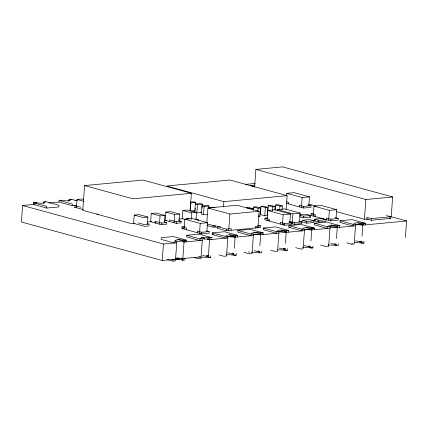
<?xml version="1.0" encoding="UTF-8"?>
<svg xmlns="http://www.w3.org/2000/svg" width="428" height="428" viewBox="0 0 428 428"><rect width="100%" height="100%" fill="white"/><g stroke="black" fill="none" stroke-linecap="round" stroke-linejoin="round"><path stroke-width="0.64" d="M34.705 204.349L22.609 205.494L21.4 221.988L162.223 260.502L175.534 259.24L175.25 259.159M36.043 202.583L33.614 202.813L33.491 204.466L46.695 208.078L58.855 206.922L58.978 205.274L45.775 201.663L43.34 201.893L43.223 203.541M46.695 208.078L46.812 206.424L33.614 202.813L36.706 202.744M76.756 205.21L72.23 205.654L59.032 202.043L59.15 200.395L61.584 200.165M68.758 201.123L68.881 199.475L71.316 199.245L76.97 200.791M69.759 200.93L69.839 199.833L69.63 200.866M72.23 205.654L72.353 204.006L59.15 200.395L63.986 200.604A4.933 0.899 4.2 0 0 69.989 199.93L71.316 199.245M76.403 207.692L77.008 199.443L81.871 198.983L83.76 199.501M190.08 210.876L191.37 193.296L142.963 180.06L84.589 185.586L82.77 210.33L131.177 223.566L134.825 223.223M147.371 224.015L147.879 217.039L139.079 214.631L134.215 215.091L133.611 223.336L144.611 226.348L149.479 225.888M164.395 222.4L164.908 215.423L156.108 213.016L151.245 213.476L150.635 221.725L161.64 224.732L166.503 224.272L166.626 222.624L164.224 221.966M159.435 224.133L160.045 215.883L151.245 213.476M161.64 224.732L161.757 223.084L155.161 221.276L155.038 222.929L156.252 222.811M162.223 260.502L163.432 244.008L22.609 205.494M178.99 221.019L179.503 214.043L170.702 211.635L165.834 212.095L165.229 220.34L176.234 223.352L181.097 222.892L181.221 221.239L178.818 220.586M169.632 221.544L169.75 219.896L176.352 221.699L181.221 221.239M174.03 222.747L174.64 214.503L165.834 212.095M175.389 242.82L174.314 242.976L161.11 239.364L161.233 237.717L173.394 236.566L186.597 240.178L182.242 240.028A4.933 0.899 4.2 0 0 177.213 239.851A4.933 0.899 4.2 0 0 175.758 240.643L174.431 241.328L176.866 241.098L175.41 260.893L172.982 261.123L173.099 259.47L174.175 259.315M176.234 223.352L176.352 221.699M176.604 257.945L176.48 259.593A4.933 0.899 4.2 0 0 175.448 259.678L175.154 259.721M177.015 257.934L176.892 259.582L175.469 258.876M177.454 257.929L177.336 259.577L175.79 258.865M177.925 257.934L177.807 259.582L175.715 258.614M178.417 257.95L178.294 259.598L176.737 258.999M178.92 257.977L178.797 259.625L177.139 259.01M196.013 219.409L196.527 212.427L187.726 210.02L182.863 210.48L182.258 218.729L185.399 219.591M206.612 230.874L209.126 231.559L209.003 233.207L201.711 233.902L181.905 228.482L182.028 226.835L184.682 226.583M184.104 229.087L184.832 219.19L192.129 218.499L207.532 222.71L206.901 231.286M185.142 259.967L182.708 260.197L184.163 240.408L186.597 240.178M186.699 219.382L186.779 218.285L189.181 218.938M186.308 229.686L186.426 228.038L182.028 226.835M201.674 237.256L204.536 238.717L203.337 238.498L203.765 239.017L206.178 239.097A4.933 0.899 4.2 0 1 207.66 239.263L208.11 239.327A4.933 0.899 4.2 0 1 209.271 239.557L209.704 237.984L212.133 237.754L198.934 234.148L186.774 235.298L186.651 236.946L199.855 240.557L200.93 240.402M191.198 219.232L191.664 212.887L182.863 210.48M194.708 212.283L195.318 204.038L200.181 203.573L202.38 204.177L202.102 207.981M195.27 209.351L195.361 208.083M195.639 204.274L195.778 202.369L193.579 201.77L190.54 202.059M195.318 204.038L197.517 204.638L196.912 212.887L201.775 212.422M197.308 232.698L197.431 231.045L201.829 232.249L209.126 231.559M198.164 220.725L198.244 219.628L195.842 218.97M184.832 219.19L200.234 223.4L199.507 233.297L200.834 233.174M208.843 207.885L208.982 205.98L206.783 205.381L201.914 205.841L201.31 214.086L203.514 214.69L207.767 214.289M199.855 240.557L199.972 238.91L201.299 238.225A4.933 0.899 4.2 0 1 206.804 237.497L212.133 237.754M201.711 233.902L201.829 232.249M203.514 214.69L204.119 206.44L201.914 205.841M206.836 222.539L207.906 208.024L237.091 205.258L259.095 211.277L257.886 227.771L256.629 227.423M208.11 239.327L208.233 237.679L207.66 239.263L208.901 239.3M209.271 239.557L209.581 239.637L208.249 257.779L210.683 257.549L210.801 255.901M226.466 237.984L225.39 238.139L212.192 234.528L212.309 232.88L224.47 231.725L237.674 235.336L237.556 236.984M216.103 226.867L213.064 227.156L213.181 225.503L207.526 223.956M220.623 226.417L217.585 226.706L217.461 228.359L226.262 230.762L260.315 227.541L260.438 225.888L257.924 225.203M223.502 206.922L223.892 201.647L166.679 185.998L229.922 180.011L287.129 195.655L286.113 209.511M226.262 230.762L226.385 229.114L217.585 226.706M228.696 230.531L229.906 214.037L207.906 208.024M231.131 230.301L231.248 228.654L226.385 229.114M234.314 248.213L235.245 235.566L237.674 235.336L232.345 235.074A4.933 0.899 4.2 0 0 226.68 235.614L225.513 236.491L212.309 232.88M259.855 245.795L260.78 233.148L263.215 232.918L250.011 229.306L237.85 230.457L237.727 232.11L250.931 235.721L251.054 234.068L252.22 233.19A4.933 0.899 4.2 0 1 257.886 232.655L263.215 232.918L263.092 234.565M233.233 253.376L231.987 253.333A4.933 0.899 4.2 0 1 233.907 253.713L233.79 255.361L236.219 255.131L236.342 253.483M254.569 187.229L255.88 169.413L282.635 166.877L392.653 196.966L391.197 216.761M253.13 209.945L253.226 208.677L248.823 207.473L246.389 207.703L250.792 208.907L253.226 208.677M253.456 210.185L253.686 207.013L256.121 206.783L260.524 207.987L259.914 216.231L258.089 216.407M255.452 228.001L255.575 226.348L260.438 225.888M257.854 211.389L258.089 208.217L253.686 207.013M260.984 206.323L260.379 214.567L264.782 215.771L267.211 215.541L267.816 207.296L263.418 206.093L260.984 206.323L265.387 207.526L267.816 207.296M285.39 243.371L286.321 230.729L288.756 230.499L275.552 226.888L263.391 228.038L263.268 229.692L276.472 233.297L276.59 231.65L277.761 230.772A4.933 0.899 4.2 0 1 283.427 230.237L288.756 230.499L288.632 232.147M261.882 251.059L261.759 252.713L259.331 252.943L259.448 251.29A4.933 0.899 4.2 0 0 257.528 250.915M264.782 215.771L265.387 207.526M267.612 217.916L264.959 218.168L264.836 219.821L284.641 225.235L291.939 224.545L292.057 222.892L288.916 222.036M289.831 222.619L290.462 214.043L275.06 209.832L267.762 210.523L267.035 220.42L268.361 220.297M267.864 211.341L268.281 205.633L270.715 205.403L275.113 206.606L274.883 209.774M269.239 221.019L269.356 219.371L264.959 218.168M272.401 210.64L272.684 206.836L268.281 205.633M275.204 210.014L275.579 204.937L278.013 204.707L282.41 205.911L282.132 209.72M277.398 210.924L277.494 209.602L284.791 208.912L300.194 213.123L299.563 221.699M279.746 209.313L279.982 206.141L275.579 204.937M280.238 224.031L280.361 222.383L284.759 223.587L292.057 222.892M267.762 210.523L283.165 214.738L282.437 224.63L283.764 224.507M286.573 195.971L286.765 193.328L294.063 192.637L309.465 196.853L308.834 205.429M284.641 225.235L284.759 223.587M288.237 203.83L288.36 202.177L286.471 201.663M310.931 240.953L311.862 228.311L314.291 228.081L308.963 227.819A4.933 0.899 4.2 0 0 303.297 228.354L302.131 229.231L302.007 230.879L288.809 227.268L288.927 225.62L301.093 224.47L314.291 228.081L314.173 229.729M285.556 248.577L283.063 248.497A4.933 0.899 4.2 0 1 284.989 248.871L284.866 250.519L287.3 250.289L287.423 248.641M290.007 222.56L290.088 221.458L294.491 222.662L301.788 221.971L301.665 223.619L294.368 224.315L291.853 223.625M292.169 223.71L292.896 213.813L277.494 209.602M294.368 224.315L294.491 222.662M299.242 206.836L299.359 205.189L303.762 206.392L311.06 205.702L310.937 207.35L303.639 208.04L286.353 203.311M301.44 207.441L302.168 197.543L286.765 193.328M302.248 220.308L302.131 221.955L306.528 223.159L313.826 222.469L313.949 220.821L309.546 219.618L302.248 220.308L306.651 221.511L313.949 220.821M303.639 208.04L303.762 206.392M299.675 214.883L306.309 214.251L310.707 215.455L310.589 217.103L303.291 217.799L303.409 216.145L299.637 215.113M306.528 223.159L306.651 221.511M313.826 213.54L311.172 213.791L311.049 215.439L330.855 220.859L338.152 220.163L338.27 218.515L335.129 217.654M336.05 218.243L336.675 209.667L321.273 205.456L313.975 206.146L313.253 216.044L314.58 215.915M314.291 220.805L314.414 219.157L321.712 218.462L326.109 219.666L325.986 221.319L318.694 222.009L314.291 220.805L315.618 220.677M336.472 238.535L337.398 225.888L339.832 225.658L326.628 222.046L314.468 223.202L314.35 224.85L327.548 228.461L327.671 226.813L328.838 225.936A4.933 0.899 4.2 0 1 334.503 225.401L339.832 225.658L339.709 227.311M312.959 246.223L312.841 247.871L310.407 248.101L310.53 246.453A4.933 0.899 4.2 0 0 308.604 246.079L309.851 246.116M315.452 216.643L315.57 214.995L311.172 213.791M318.694 222.009L318.812 220.361L314.414 219.157M326.452 219.655L326.575 218.002L330.972 219.206L338.27 218.515M328.651 220.254L329.378 210.357L313.975 206.146M330.855 220.859L330.972 219.206M362.013 236.117L362.939 223.47L365.373 223.239L352.169 219.628L340.009 220.784L339.885 222.432L353.089 226.043L353.212 224.39L354.379 223.518A4.933 0.899 4.2 0 1 360.044 222.977L365.373 223.239L365.25 224.887M338.5 243.805L338.377 245.453L335.948 245.683L336.066 244.035A4.933 0.899 4.2 0 0 334.145 243.655M368.358 218.922L364.442 219.297L365.897 199.501L255.88 169.413M362.174 241.322L359.686 241.237A4.933 0.899 4.2 0 1 361.606 241.611L361.483 243.264L363.918 243.034L364.041 241.381M386.452 215.573L390.855 216.777L390.732 218.424L371.274 220.27L371.397 218.617L366.368 217.242M405.391 237.465L406.6 220.971L390.523 216.579M346.728 242.81L351.757 244.185L352.533 243.602M45.775 201.663L44.448 202.348A4.933 0.899 4.2 0 1 42.993 203.139A4.933 0.899 4.2 0 1 37.969 202.963L33.614 202.813M198.64 257.051L199.716 256.896M48.84 203.011L59.032 202.043M75.012 200.529L77.564 200.288M245.212 184.409L255.163 183.468M254.917 185.094L250.38 185.522L254.655 186.694M191.37 193.296L132.996 198.827L84.589 185.586M75.419 206.975L74.199 207.088L83.316 209.581M195.778 202.369L190.915 202.835L190.31 211.079L195.173 210.619L194.077 210.319M223.892 201.647L287.129 195.655M197.517 204.638L202.38 204.177M204.119 206.44L208.982 205.98M302.168 197.543L309.465 196.853M147.879 217.039L143.016 217.499L134.215 215.091M160.045 215.883L164.908 215.423M174.64 214.503L179.503 214.043M191.664 212.887L196.527 212.427M258.089 208.217L260.524 207.987M272.684 206.836L275.113 206.606M279.982 206.141L282.41 205.911M365.897 199.501L392.653 196.966M229.906 214.037L259.095 211.277M147.762 221.998L151.854 221.608M164.347 220.425L166.449 220.227M178.941 219.045L182.922 218.665M161.757 223.084L166.626 222.624M196.42 219.799L198.244 219.628M283.165 214.738L290.462 214.043M292.896 213.813L300.194 213.123M329.378 210.357L336.675 209.667M200.234 223.4L207.532 222.71M303.409 216.145L310.707 215.455M181.905 228.482L183.232 228.359M213.181 225.503L216.226 225.214M318.812 220.361L326.109 219.666M371.397 218.617L390.855 216.777M212.192 234.528L213.47 234.405M288.809 227.268L290.088 227.15M225.513 236.491L227.947 236.256L226.492 256.051L224.058 256.281L219.029 254.906M163.432 244.008L176.743 242.746M184.04 242.055L202.284 240.327M209.581 239.637L227.824 237.909M253.365 235.491L235.122 237.219L228.172 236.657M278.901 233.067L260.663 234.795L253.713 234.239M304.442 230.649L286.198 232.377L279.249 231.821M329.983 228.231L311.739 229.959L304.79 229.403M355.524 225.813L337.28 227.541L330.33 226.984M406.6 220.971L362.816 225.117L355.871 224.561M201.074 256.821L182.831 258.549L182.398 260.117L182.708 260.197M351.757 244.185L354.191 243.955L355.641 224.16L353.212 224.39L340.009 220.784M35.139 204.375L33.491 204.466L34.738 204.504M210.918 239.466L212.015 239.407M185.377 241.884L186.474 241.825M184.168 258.378L185.265 258.319M177.433 241.472L181.146 241.563M183.987 241.74L182.119 241.681A4.933 0.899 4.2 0 1 183.73 241.975M208.934 255.837L206.446 255.757A4.933 0.899 4.2 0 1 208.372 256.131M182.151 258.218L180.905 258.175A4.933 0.899 4.2 0 1 182.521 258.469M183.275 259.908L180.787 259.823A4.933 0.899 4.2 0 0 179.305 259.662L177.657 259.079M363.254 224.791L359.418 224.582A4.933 0.899 4.2 0 0 355.556 224.598M337.713 227.209L333.877 227.001A4.933 0.899 4.2 0 0 329.721 227.059M311.509 229.595L308.337 229.424A4.933 0.899 4.2 0 0 304.18 229.478M286.632 232.051L282.796 231.842A4.933 0.899 4.2 0 0 278.938 231.858M261.096 234.469L257.26 234.26A4.933 0.899 4.2 0 0 253.103 234.319M363.918 243.034L358.589 242.772A4.933 0.899 4.2 0 0 354.224 242.74M234.892 236.855L231.719 236.679A4.933 0.899 4.2 0 0 227.562 236.738M336.381 245.356L333.048 245.191A4.933 0.899 4.2 0 0 328.388 245.201M287.3 250.289L281.972 250.032A4.933 0.899 4.2 0 0 277.606 250M259.764 252.611L256.431 252.45A4.933 0.899 4.2 0 0 251.771 252.461M236.219 255.131L230.89 254.869A4.933 0.899 4.2 0 0 226.23 254.879M210.683 257.549L205.354 257.287A4.933 0.899 4.2 0 0 200.983 257.255M389.475 218.082L390.732 218.424M366.245 218.89L371.274 220.27M309.112 204.161L316.19 206.098M336.135 211.555L364.442 219.297M307.914 204.841L311.06 205.702M357.706 222.828L363.367 224.374M309.332 216.761L310.589 217.103M330.908 224.903L337.194 226.621M299.52 216.766L303.291 217.799M314.468 223.202L327.671 226.813L330.1 226.583L328.651 246.373L326.216 246.603L320.561 245.057M298.642 221.11L301.788 221.971M355.743 240.798L362.035 242.516M305.999 227.493L312.285 229.21M258.656 215.889L259.914 216.231M288.927 225.62L302.131 229.231L304.565 229.001L303.11 248.791L300.675 249.021L295.646 247.646M215.033 207.639L213.385 207.184L208.516 207.644L210.169 208.099M330.833 243.388L336.494 244.939M281.089 230.082L286.744 231.634M263.391 228.038L276.59 231.65L279.024 231.42L277.569 251.215L275.14 251.445L270.737 250.241M200.673 212.122L202.107 212.513M304.041 245.463L310.327 247.186M311.584 247.528L312.841 247.871L307.513 247.609A4.933 0.899 4.2 0 0 302.847 247.625M254.291 232.158L260.577 233.881M237.85 230.457L251.054 234.068L253.483 233.838L252.033 253.633L249.599 253.863L243.939 252.317M214.235 226.578L217.381 227.439M206.778 225.433L213.064 227.156M279.126 248.058L285.412 249.775M229.381 234.753L235.668 236.47M77.008 199.443L83.92 201.337M254.216 250.648L259.876 252.194M147.2 223.582L149.597 224.235L144.734 224.695L138.132 222.892M248.465 251.867L249.722 252.215M186.774 235.298L199.972 238.91L202.407 238.68L200.951 258.469L198.522 258.699L194.119 257.495M74.322 205.44L80.924 207.248M227.418 252.723L233.704 254.441M177.674 239.418L183.96 241.135M202.508 255.313L208.794 257.035M178.856 258.25L183.254 259.454M171.842 259.127L173.099 259.47M167.321 259.571L172.982 261.123M178.176 259.154L179.305 259.662M96.915 213.877L98.697 214.685M226.615 254.403A4.933 0.899 4.2 0 1 226.075 254.232M252.151 251.985A4.933 0.899 4.2 0 1 251.873 251.899M303.233 247.143A4.933 0.899 4.2 0 1 302.692 246.972M328.768 244.725A4.933 0.899 4.2 0 1 328.49 244.639"/></g></svg>
